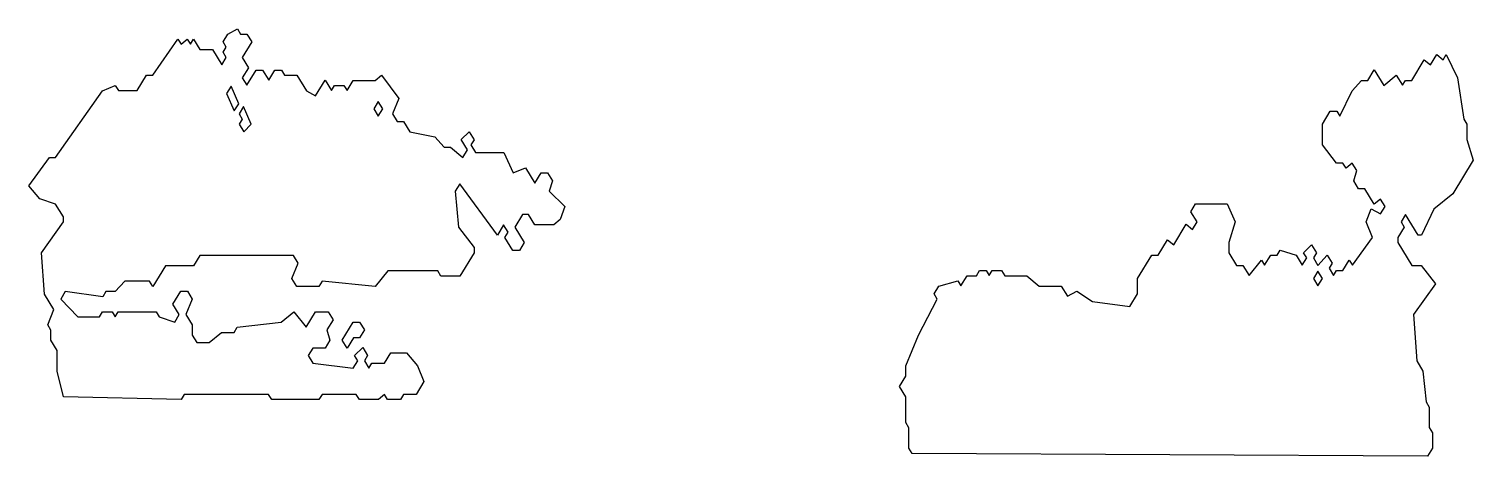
# Model space of a CAD drawing. Header units: millimetres. Extents: x 0 to 4659, y 0 to 282.
# Drawn here: x 2690 to 3459, y 55 to 282 of the extents above; entities outside this region: 3.
import ezdxf

# ---------------------------------------------------------------- set-up
doc = ezdxf.new("R2010")
doc.units = ezdxf.units.MM
doc.layers.add('M', color=7, linetype='Continuous')

msp = doc.modelspace()

# ---------------------------------------------------------------- linework, layer by layer
at = {"layer": 'M'}
for points in [[(2701.68, 121.92), (2700.01, 124.68), (2703.34, 132.89), (2698.35, 141.08), (2696.68, 163.05), (2708.35, 179.48), (2708.35, 182.16), (2704.22, 188.95), (2695.89, 191.68), (2689.99, 198.61), (2700.9, 213.77), (2704.23, 213.77), (2729.22, 249.35), (2735.99, 252.13), (2737.67, 249.37), (2747.56, 249.37), (2752.56, 257.58), (2755.9, 257.58), (2769.29, 276.83), (2770.98, 274.06), (2774.31, 276.8), (2775.95, 274.1), (2777.62, 276.84), (2781.01, 271.27), (2787.67, 271.27), (2792.62, 263.15), (2795, 267.07), (2793.33, 269.81), (2795, 272.54), (2793.33, 275.28), (2795.88, 279.46), (2800.99, 282.26), (2802.67, 279.49), (2806.01, 279.49), (2808.57, 275.28), (2803.57, 267.07), (2806.9, 261.59), (2803.57, 256.11), (2805.95, 252.2), (2810.89, 260.32), (2814.34, 260.32), (2817.62, 254.94), (2820.89, 260.32), (2824.34, 260.32), (2826.01, 257.58), (2832.67, 257.58), (2837.69, 249.34), (2842.58, 246.67), (2847.62, 254.94), (2850.95, 249.46), (2852.56, 252.11), (2857.67, 252.11), (2859.28, 249.46), (2862.56, 254.85), (2874.25, 254.85), (2877.63, 257.63), (2886.9, 245.18), (2883.56, 236.96), (2886.01, 232.94), (2889.34, 232.94), (2892.68, 227.45), (2906, 224.72), (2910.99, 219.25), (2914.32, 219.25), (2920.92, 213.82), (2923.33, 217.78), (2919.99, 223.27), (2924.3, 227.52), (2926.9, 223.26), (2925.23, 220.52), (2927.67, 216.51), (2942.68, 216.51), (2947.67, 205.59), (2954.32, 208.32), (2959.28, 200.18), (2962.56, 205.56), (2966.01, 205.56), (2968.56, 201.37), (2966.9, 195.91), (2975.23, 187.69), (2972.7, 180.76), (2969.32, 177.98), (2959.23, 177.98), (2955.89, 183.46), (2952.67, 183.46), (2948.57, 176.71), (2953.57, 168.5), (2951.01, 164.29), (2947.56, 164.29), (2943.33, 171.23), (2945, 173.97), (2942.62, 177.89), (2939.29, 172.42), (2919.29, 199.8), (2916.89, 195.85), (2918.55, 176.75), (2926.88, 165.79), (2926.88, 162.99), (2919.34, 150.6), (2909.23, 150.6), (2907.56, 153.34), (2881, 153.34), (2874.33, 145.12), (2846, 147.85), (2844.34, 145.12), (2832.56, 145.12), (2830.01, 149.32), (2833.34, 157.53), (2830.89, 161.55), (2781.01, 161.55), (2777.67, 156.07), (2762.67, 156.07), (2755.95, 145.03), (2754.23, 147.86), (2740.99, 147.86), (2735.99, 142.38), (2731.01, 142.38), (2729.33, 139.64), (2709.33, 142.38), (2706.91, 138.39), (2715.99, 128.89), (2727.56, 128.89), (2729.23, 131.63), (2734.34, 131.63), (2735.95, 128.99), (2737.56, 131.63), (2757.67, 131.63), (2759.35, 128.88), (2767.57, 126.18), (2770, 130.16), (2766.67, 135.64), (2770.89, 142.58), (2774.34, 142.58), (2776.89, 138.39), (2773.56, 130.17), (2776.88, 124.71), (2776.88, 119.24), (2779.34, 115.2), (2785.91, 115.2), (2792.58, 120.68), (2799.23, 120.68), (2800.89, 123.41), (2824.24, 126.15), (2830.96, 131.67), (2837.61, 123.49), (2842.56, 131.63), (2849.34, 131.63), (2851.9, 127.42), (2848.56, 121.93), (2850.23, 116.46), (2847.67, 112.26), (2841.01, 112.26), (2838.57, 108.26), (2841.01, 104.24), (2862.56, 101.52), (2865, 105.52), (2863.32, 108.27), (2867.64, 112.52), (2870.23, 108.26), (2868.57, 105.52), (2870.95, 101.6), (2872.56, 104.25), (2879.23, 104.25), (2882.56, 109.73), (2891, 109.73), (2896.87, 102.83), (2900.23, 94.56), (2896.01, 87.62), (2889.34, 87.62), (2887.67, 84.88), (2880.89, 84.88), (2879.26, 87.57), (2875.99, 84.88), (2865.89, 84.88), (2864.23, 87.62), (2846.01, 87.62), (2844.34, 84.88), (2819.23, 84.88), (2817.56, 87.62), (2772.67, 87.62), (2771.01, 84.88), (2708.37, 86.25), (2705.02, 100.03), (2705.02, 110.97), (2701.68, 116.44), (2701.68, 121.92)], [(3158.35, 58.94), (3158.35, 69.9), (3156.68, 72.63), (3156.68, 86.32), (3153.33, 91.83), (3156.68, 97.33), (3156.68, 102.8), (3163.36, 119.25), (3173.34, 138.37), (3171.67, 141.11), (3174.22, 145.31), (3184.33, 148.08), (3185.95, 145.41), (3189.23, 150.8), (3194.23, 150.8), (3195.89, 153.54), (3199.34, 153.54), (3200.95, 150.89), (3202.56, 153.54), (3207.67, 153.54), (3209.34, 150.8), (3220.99, 150.8), (3227.65, 145.32), (3239.34, 145.32), (3242.65, 139.88), (3247.62, 142.6), (3255.99, 137.1), (3275.9, 134.38), (3280.02, 141.14), (3280.02, 149.36), (3287.56, 161.75), (3290.89, 161.75), (3295.92, 170.02), (3299.26, 167.28), (3305.92, 178.23), (3309.26, 175.49), (3311.67, 179.45), (3308.33, 184.92), (3310.89, 189.13), (3327.68, 189.13), (3331.89, 179.45), (3328.55, 168.48), (3328.55, 163.05), (3332.67, 156.27), (3336.01, 156.27), (3339.3, 150.87), (3345.96, 159.09), (3347.62, 156.37), (3350.89, 161.75), (3354.23, 161.75), (3355.91, 164.51), (3364.35, 161.73), (3367.62, 156.37), (3370, 160.28), (3368.32, 163.04), (3372.64, 167.29), (3375.23, 163.02), (3373.57, 160.28), (3375.97, 156.34), (3380.97, 161.82), (3383.57, 157.54), (3381.9, 154.81), (3384.28, 150.89), (3385.89, 153.54), (3389.23, 153.54), (3392.62, 159.1), (3394.29, 156.36), (3405, 171.25), (3401.68, 179.45), (3404.23, 186.44), (3409.25, 183.69), (3411.67, 187.66), (3409.26, 191.62), (3405.92, 188.88), (3400.89, 197.15), (3397.56, 197.15), (3395.01, 201.34), (3396.67, 206.82), (3394.26, 210.79), (3390.92, 208.05), (3389.23, 210.84), (3385.9, 210.84), (3378.35, 220.49), (3378.35, 231.5), (3382.56, 238.42), (3386.01, 238.42), (3387.61, 235.79), (3394.2, 249.33), (3399.24, 254.85), (3402.56, 254.85), (3405.95, 260.41), (3410.98, 252.16), (3417.64, 257.63), (3420.95, 252.2), (3422.56, 254.85), (3425.89, 254.85), (3432.59, 265.85), (3435.92, 263.11), (3439.26, 268.59), (3442.59, 265.85), (3444.29, 268.65), (3450.21, 256.14), (3453.55, 234.25), (3455.22, 231.5), (3455.22, 223.27), (3458.56, 212.29), (3447.69, 194.44), (3437.7, 186.23), (3431.01, 172.5), (3429.23, 172.5), (3422.62, 183.36), (3420.23, 179.45), (3421.9, 176.71), (3418.55, 171.21), (3418.55, 168.52), (3426.01, 156.27), (3431, 156.27), (3438.57, 146.59), (3426.89, 130.13), (3428.55, 105.55), (3431.88, 100.08), (3433.55, 83.65), (3435.22, 80.9), (3435.22, 69.95), (3436.88, 67.21), (3436.88, 58.94), (3434.34, 54.76), (3160.06, 56.13), (3158.35, 58.94)], [(2801.67, 242.43), (2797.6, 251.79), (2795.23, 247.89), (2799.3, 238.53), (2801.67, 242.43)], [(2801.9, 236.95), (2803.57, 234.21), (2801.9, 231.47), (2804.3, 227.52), (2808.33, 231.5), (2804.27, 240.84), (2801.9, 236.95)], [(2875.95, 243.6), (2873.57, 239.69), (2875.95, 235.77), (2878.33, 239.69), (2875.95, 243.6)], [(100, 171.24), (102.62, 175.53), (105.98, 170.02), (109.31, 172.75), (111.88, 168.52), (111.88, 162.99), (107.61, 155.97), (100, 171.24)], [(13.39, 36.98), (0, 53.48), (5, 64.44), (3.34, 67.18), (9.23, 79.63), (17.57, 76.89), (22.56, 85.08), (26.01, 85.08), (27.62, 82.44), (30.89, 87.82), (34.32, 87.82), (44.25, 79.66), (55.9, 101.53), (64.23, 98.8), (69.23, 109.76), (75.91, 107.01), (78.33, 111), (73.33, 119.21), (75.89, 123.42), (80.89, 123.42), (83.33, 127.42), (80, 132.9), (84.23, 139.85), (87.55, 139.85), (94.27, 153.64), (95.95, 150.89), (97.56, 153.54), (102.67, 153.54), (111.88, 141.15), (111.88, 69.89), (104.36, 60.27), (100.99, 57.5), (85.89, 57.5), (80.93, 65.65), (75.99, 60.24), (72.67, 60.24), (69.32, 54.74), (62.64, 57.48), (57.67, 52.04), (39.34, 46.56), (32.63, 38.3), (29.25, 41.07), (22.66, 41.07), (17.65, 35.58), (13.39, 36.98)], [(3378.33, 149.33), (3375.95, 153.24), (3373.57, 149.33), (3375.95, 145.41), (3378.33, 149.33)], [(2866.01, 117.74), (2862.67, 117.74), (2859.28, 112.17), (2856.67, 116.47), (2862.56, 126.16), (2866.01, 126.16), (2868.57, 121.95), (2866.01, 117.74)], [(4630.02, 1.38), (4630.85, 52.34), (4637.66, 46.75), (4656.01, 44), (4658.57, 39.81), (4653.56, 31.58), (4656.88, 23.4), (4656.88, 15.19), (4658.55, 12.45), (4658.55, 4.18), (4656, 0), (4630.02, 1.38)]]:
    msp.add_lwpolyline(points, close=True, dxfattribs=at)

doc.saveas('drawing.dxf')
